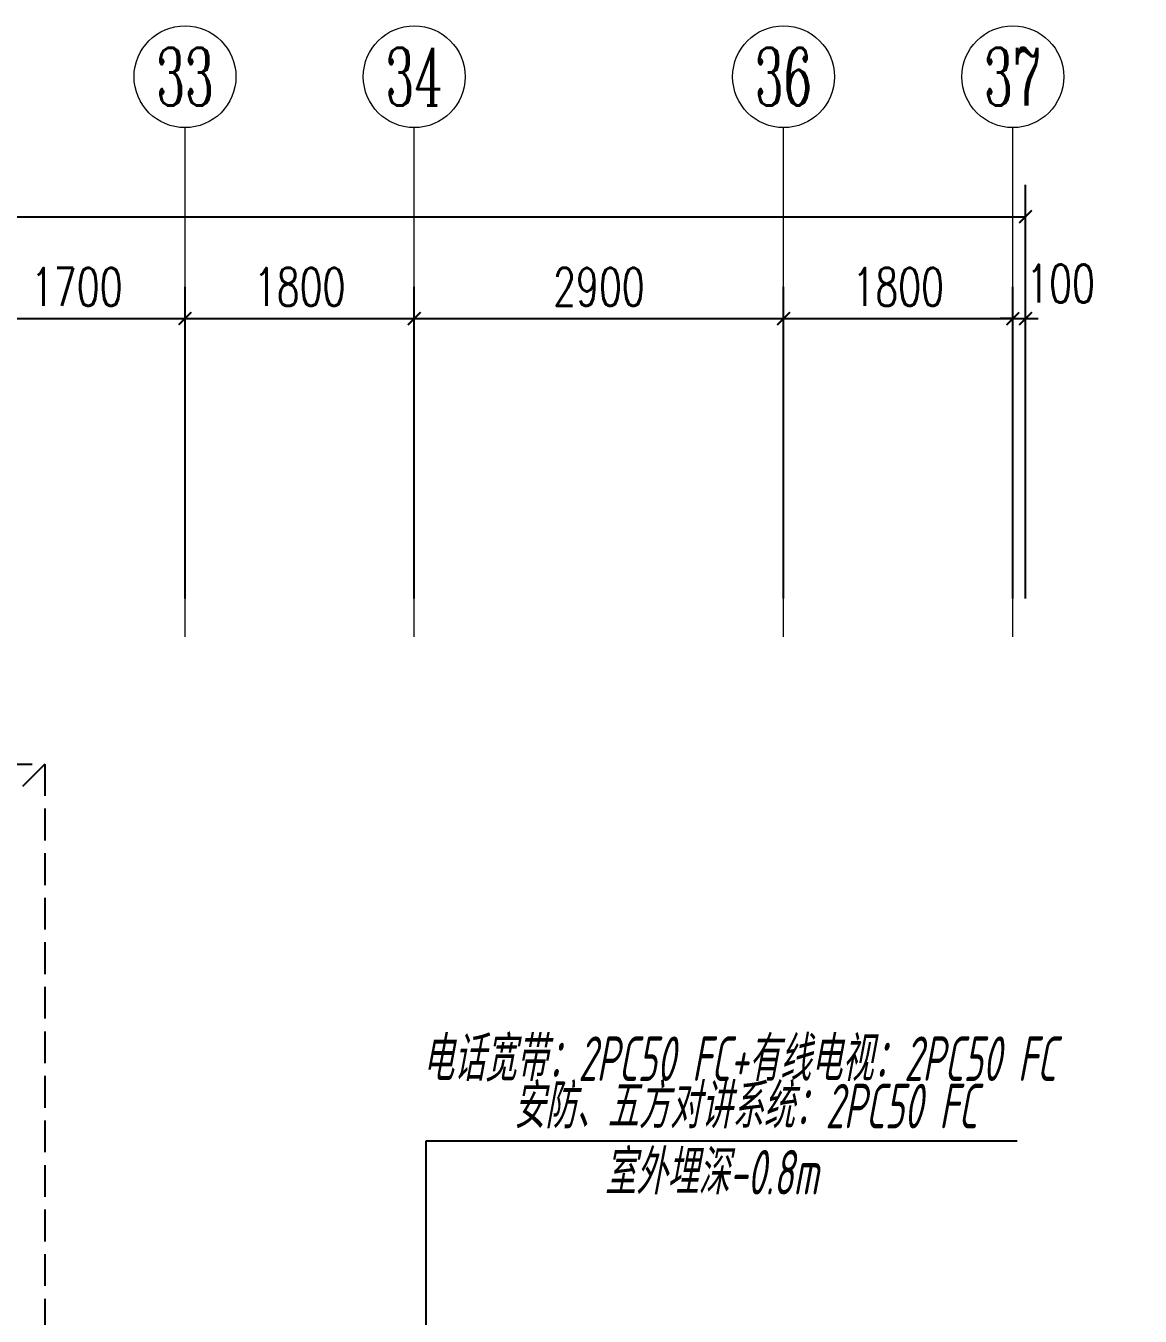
# Model space of a CAD drawing. Extents: x 3753737 to 4713801, y -857380 to 24339.
# Drawn here: x 4083163 to 4091913, y -729448 to -719310 of the extents above; entities that cross this region are included whole.
import ezdxf
from ezdxf.enums import TextEntityAlignment as Align

# ---------------------------------------------------------------- set-up
doc = ezdxf.new("R2010")
doc.units = 0
doc.header["$LTSCALE"] = 1000
doc.header["$MEASUREMENT"] = 0
doc.linetypes.add('DASH', pattern=[0.35, 0.25, -0.1])
doc.layers.get('0').update_dxf_attribs({"linetype": 'CONTINUOUS'})
doc.layers.get('Defpoints').update_dxf_attribs({"linetype": 'CONTINUOUS'})
for name, color, linetype in [('!!电气', 1, 'CONTINUOUS'), ('DIM-照明', 7, 'CONTINUOUS'), ('卫生间', 6, 'CONTINUOUS')]:
    doc.layers.add(name, color=color, linetype=linetype)
doc.layers.add('AXIS', color=114, linetype='CONTINUOUS', lineweight=20)
doc.layers.add('AXIS_TEXT', color=7, linetype='CONTINUOUS', lineweight=20)
doc.styles.add('_TCH_AXIS', font='COMPLEX', dxfattribs={"bigfont": 'GBCBIG'})
doc.styles.add('_TCH_DIM_T3', font='SIMPLEX.shx', dxfattribs={"width": 0.705882, "bigfont": 'GBCBIG.shx'})
doc.styles.add('COMPLEX', font='COMPLEX')
doc.styles.add('HZTXT', font='gbeitc.shx', dxfattribs={"width": 0.8, "height": 400, "bigfont": 'hztxt.shx'})
doc.dimstyles.new('_TCH_ARCH&&100', dxfattribs={"dimtxt": 297.5, "dimasz": 100, "dimexe": 250, "dimexo": 300, "dimgap": 100, "dimtad": 1, "dimdec": 0, "dimzin": 0, "dimdsep": 46, "dimtxsty": '_TCH_DIM_T3', "dimblk": 'ARCHTICK', "dimcen": 0.09, "dimclrt": 7, "dimazin": 2, "dimtfac": 1, "dimtdec": 0, "dimtix": 1, "dimtmove": 2, "dimatfit": 3, "dimfxl": 1, "dimtolj": 1, "dimtzin": 0, "dimarcsym": 0})

# ---------------------------------------------------------------- blocks, each defined once
blk = doc.blocks.new('A$C148B7D8E')
at = {"layer": '卫生间', "color": 252, "linetype": 'DASH'}
blk.add_line((7700, 15400), (8600, 14500), dxfattribs=at)
blk.add_lwpolyline([(16100, 14000), (16100, 15400), (7700, 15400), (7700, 10800), (7300, 10800), (7300, 10000), (900, 10000), (900, 9000), (-900, 9000), (-900, -900), (1750, -900), (1750, -2100), (23450, -2100), (23450, -900), (25100, -900)], dxfattribs=at)
blk = doc.blocks.new('_ArchTick')
at = {"color": 0, "linetype": 'ByBlock', "const_width": 0.15}
blk.add_lwpolyline([(-0.5, -0.5), (0.5, 0.5)], dxfattribs=at)
blk = doc.blocks.new('*D607')
at = {"layer": 'AXIS', "color": 0, "lineweight": -2, "transparency": 16777216}
for p, q in [((-100, 17800), (-100, 21050)), ((50100, 17800), (50100, 21050)), ((-100, 20800), (50100, 20800))]:
    blk.add_line(p, q, dxfattribs=at)
at = {"layer": 'Defpoints', "color": 0, "transparency": 16777216}
for p in [(50100, 20800), (-100, 17500), (50100, 17500)]:
    blk.add_point(p, dxfattribs=at)
at = {"layer": 'AXIS', "color": 0, "lineweight": -2, "transparency": 16777216, "xscale": 100, "yscale": 100, "zscale": 100, "rotation": 180}
blk.add_blockref('_ArchTick', (-100, 20800), dxfattribs=at)
at = {"layer": 'AXIS', "color": 0, "lineweight": -2, "transparency": 16777216, "xscale": 100, "yscale": 100, "zscale": 100}
blk.add_blockref('_ArchTick', (50100, 20800), dxfattribs=at)
at = {"layer": 'AXIS', "color": 7, "transparency": 16777216, "insert": (25000, 21049), "char_height": 297.5, "attachment_point": 5, "style": '_TCH_DIM_T3'}
blk.add_mtext('\\A1;50200', dxfattribs=at)
blk = doc.blocks.new('*D620')
at = {"layer": 'AXIS', "color": 0, "lineweight": -2, "transparency": 16777216}
for p, q in [((50000, 17800), (50000, 20250)), ((50100, 17800), (50100, 20250)), ((50000, 20000), (49900, 20000)), ((50000, 20000), (50100, 20000)), ((50100, 20000), (50200, 20000))]:
    blk.add_line(p, q, dxfattribs=at)
at = {"layer": 'Defpoints', "color": 0, "transparency": 16777216}
for p in [(50100, 20000), (50000, 17500), (50100, 17500)]:
    blk.add_point(p, dxfattribs=at)
at = {"layer": 'AXIS', "color": 0, "lineweight": -2, "transparency": 16777216, "xscale": 100, "yscale": 100, "zscale": 100}
blk.add_blockref('_ArchTick', (50000, 20000), dxfattribs=at)
at = {"layer": 'AXIS', "color": 0, "lineweight": -2, "transparency": 16777216, "xscale": 100, "yscale": 100, "zscale": 100, "rotation": 180}
blk.add_blockref('_ArchTick', (50100, 20000), dxfattribs=at)
at = {"layer": 'AXIS', "color": 7, "transparency": 16777216, "insert": (50375, 20275), "char_height": 297.5, "attachment_point": 5, "style": '_TCH_DIM_T3'}
blk.add_mtext('\\A1;100', dxfattribs=at)
blk = doc.blocks.new('*D621')
at = {"layer": 'AXIS', "color": 0, "lineweight": -2, "transparency": 16777216}
for p, q in [((48200, 17800), (48200, 20250)), ((50000, 17800), (50000, 20250)), ((48200, 20000), (50000, 20000))]:
    blk.add_line(p, q, dxfattribs=at)
at = {"layer": 'Defpoints', "color": 0, "transparency": 16777216}
for p in [(50000, 20000), (48200, 17500), (50000, 17500)]:
    blk.add_point(p, dxfattribs=at)
at = {"layer": 'AXIS', "color": 0, "lineweight": -2, "transparency": 16777216, "xscale": 100, "yscale": 100, "zscale": 100, "rotation": 180}
blk.add_blockref('_ArchTick', (48200, 20000), dxfattribs=at)
at = {"layer": 'AXIS', "color": 0, "lineweight": -2, "transparency": 16777216, "xscale": 100, "yscale": 100, "zscale": 100}
blk.add_blockref('_ArchTick', (50000, 20000), dxfattribs=at)
at = {"layer": 'AXIS', "color": 7, "transparency": 16777216, "insert": (49100, 20249), "char_height": 297.5, "attachment_point": 5, "style": '_TCH_DIM_T3'}
blk.add_mtext('\\A1;1800', dxfattribs=at)
blk = doc.blocks.new('*D622')
at = {"layer": 'AXIS', "color": 0, "lineweight": -2, "transparency": 16777216}
for p, q in [((45300, 17800), (45300, 20250)), ((48200, 17800), (48200, 20250)), ((45300, 20000), (48200, 20000))]:
    blk.add_line(p, q, dxfattribs=at)
at = {"layer": 'Defpoints', "color": 0, "transparency": 16777216}
for p in [(48200, 20000), (45300, 17500), (48200, 17500)]:
    blk.add_point(p, dxfattribs=at)
at = {"layer": 'AXIS', "color": 0, "lineweight": -2, "transparency": 16777216, "xscale": 100, "yscale": 100, "zscale": 100, "rotation": 180}
blk.add_blockref('_ArchTick', (45300, 20000), dxfattribs=at)
at = {"layer": 'AXIS', "color": 0, "lineweight": -2, "transparency": 16777216, "xscale": 100, "yscale": 100, "zscale": 100}
blk.add_blockref('_ArchTick', (48200, 20000), dxfattribs=at)
at = {"layer": 'AXIS', "color": 7, "transparency": 16777216, "insert": (46750, 20249), "char_height": 297.5, "attachment_point": 5, "style": '_TCH_DIM_T3'}
blk.add_mtext('\\A1;2900', dxfattribs=at)
blk = doc.blocks.new('*D623')
at = {"layer": 'AXIS', "color": 0, "lineweight": -2, "transparency": 16777216}
for p, q in [((43500, 17800), (43500, 20250)), ((45300, 17800), (45300, 20250)), ((43500, 20000), (45300, 20000))]:
    blk.add_line(p, q, dxfattribs=at)
at = {"layer": 'Defpoints', "color": 0, "transparency": 16777216}
for p in [(45300, 20000), (43500, 17500), (45300, 17500)]:
    blk.add_point(p, dxfattribs=at)
at = {"layer": 'AXIS', "color": 0, "lineweight": -2, "transparency": 16777216, "xscale": 100, "yscale": 100, "zscale": 100, "rotation": 180}
blk.add_blockref('_ArchTick', (43500, 20000), dxfattribs=at)
at = {"layer": 'AXIS', "color": 0, "lineweight": -2, "transparency": 16777216, "xscale": 100, "yscale": 100, "zscale": 100}
blk.add_blockref('_ArchTick', (45300, 20000), dxfattribs=at)
at = {"layer": 'AXIS', "color": 7, "transparency": 16777216, "insert": (44400, 20249), "char_height": 297.5, "attachment_point": 5, "style": '_TCH_DIM_T3'}
blk.add_mtext('\\A1;1800', dxfattribs=at)
blk = doc.blocks.new('*D624')
at = {"layer": 'AXIS', "color": 0, "lineweight": -2, "transparency": 16777216}
for p, q in [((41800, 17800), (41800, 20250)), ((43500, 17800), (43500, 20250)), ((41800, 20000), (43500, 20000))]:
    blk.add_line(p, q, dxfattribs=at)
at = {"layer": 'Defpoints', "color": 0, "transparency": 16777216}
for p in [(43500, 20000), (41800, 17500), (43500, 17500)]:
    blk.add_point(p, dxfattribs=at)
at = {"layer": 'AXIS', "color": 0, "lineweight": -2, "transparency": 16777216, "xscale": 100, "yscale": 100, "zscale": 100, "rotation": 180}
blk.add_blockref('_ArchTick', (41800, 20000), dxfattribs=at)
at = {"layer": 'AXIS', "color": 0, "lineweight": -2, "transparency": 16777216, "xscale": 100, "yscale": 100, "zscale": 100}
blk.add_blockref('_ArchTick', (43500, 20000), dxfattribs=at)
at = {"layer": 'AXIS', "color": 7, "transparency": 16777216, "insert": (42650, 20249), "char_height": 297.5, "attachment_point": 5, "style": '_TCH_DIM_T3'}
blk.add_mtext('\\A1;1700', dxfattribs=at)
blk = doc.blocks.new('_AXISO')
blk.add_circle((0, 0), 0.5)
at = {"layer": 'AXIS_TEXT', "style": 'COMPLEX', "width": 1.041667}
blk.add_attdef('A', text='', height=0.56, dxfattribs=at).set_placement((-0.25, -0.28), (0.25, -0.28), align=Align.FIT)
blk = doc.blocks.new('A$C5F341E43')
at = {"layer": 'AXIS'}
for p, q in [((43500, 17500), (43500, 21500)), ((45300, 17500), (45300, 21500)), ((48200, 17500), (48200, 21500)), ((50000, 17500), (50000, 21500))]:
    blk.add_line(p, q, dxfattribs=at)
at = {"color": 252, "xscale": -1}
blk.add_blockref('A$C148B7D8E', (50100, 1100), dxfattribs=at)
at = {"layer": 'AXIS'}
ref = blk.add_blockref('_AXISO', (43500, 21900), dxfattribs=dict(at, xscale=800, yscale=800, zscale=800))
ref.add_attrib('A', '33', dxfattribs={"layer": 'AXIS_TEXT', "height": 452.55, "style": '_TCH_AXIS', "width": 0.636364}).set_placement((43273.7, 21673.7), (43726.3, 21673.7), align=Align.FIT)
ref = blk.add_blockref('_AXISO', (45300, 21900), dxfattribs=dict(at, xscale=800, yscale=800, zscale=800))
ref.add_attrib('A', '34', dxfattribs={"layer": 'AXIS_TEXT', "height": 452.55, "style": '_TCH_AXIS', "width": 0.6}).set_placement((45073.7, 21673.7), (45526.3, 21673.7), align=Align.FIT)
ref = blk.add_blockref('_AXISO', (48200, 21900), dxfattribs=dict(at, xscale=800, yscale=800, zscale=800))
ref.add_attrib('A', '36', dxfattribs={"layer": 'AXIS_TEXT', "height": 452.55, "style": '_TCH_AXIS', "width": 0.636364}).set_placement((47973.7, 21673.7), (48426.3, 21673.7), align=Align.FIT)
ref = blk.add_blockref('_AXISO', (50000, 21900), dxfattribs=dict(at, xscale=800, yscale=800, zscale=800))
ref.add_attrib('A', '37', dxfattribs={"layer": 'AXIS_TEXT', "height": 452.55, "style": '_TCH_AXIS', "width": 0.636364}).set_placement((49773.7, 21673.7), (50226.3, 21673.7), align=Align.FIT)
for p1, p2, distance, text, picture, middle in [((-100, 17500), (50100, 17500), 3300, '50200', '*D607', (25000, 21048.7)), ((41800, 17500), (43500, 17500), 2500, '1700', '*D624', (42650, 20248.7)), ((43500, 17500), (45300, 17500), 2500, '1800', '*D623', (44400, 20248.7)), ((45300, 17500), (48200, 17500), 2500, '2900', '*D622', (46750, 20248.7)), ((48200, 17500), (50000, 17500), 2500, '1800', '*D621', (49100, 20248.7))]:
    dim = blk.add_aligned_dim(p1=p1, p2=p2, distance=distance, text=text, dimstyle='_TCH_ARCH&&100', dxfattribs=at)
    dim.commit()
    dim.dimension.update_dxf_attribs({"geometry": picture, "text_midpoint": middle})
dim = blk.add_linear_dim(base=(50100, 20000), p1=(50000, 17500), p2=(50100, 17500), angle=360, text='100', dimstyle='_TCH_ARCH&&100', dxfattribs=at)
dim.commit()
dim.dimension.update_dxf_attribs({"geometry": '*D620', "text_midpoint": (50375, 20275), "dimtype": 129})

msp = doc.modelspace()

# ---------------------------------------------------------------- linework, layer by layer
at = {"layer": '!!电气'}
for p, q in [((4086305.9, -730007), (4086305.9, -728068.9)), ((4086305.9, -728068.9), (4090948.5, -728068.9))]:
    msp.add_line(p, q, dxfattribs=at)

# ---------------------------------------------------------------- block references
msp.add_blockref('A$C5F341E43', (4040913.4, -741610.2), dxfattribs=at)

# ---------------------------------------------------------------- texts
at = {"layer": 'DIM-照明', "color": 7, "style": 'HZTXT', "width": 0.7}
for s, p in [('电话宽带：2PC50 FC+有线电视：2PC50 FC', (4086276.4, -727599.8, 1500)), ('安防、五方对讲系统：2PC50 FC', (4086992.6, -727971.9)), ('室外埋深-0.8m', (4087706.6, -728491.7, 1500))]:
    msp.add_text(s, height=350, dxfattribs=at).set_placement(p)

doc.saveas('drawing.dxf')
